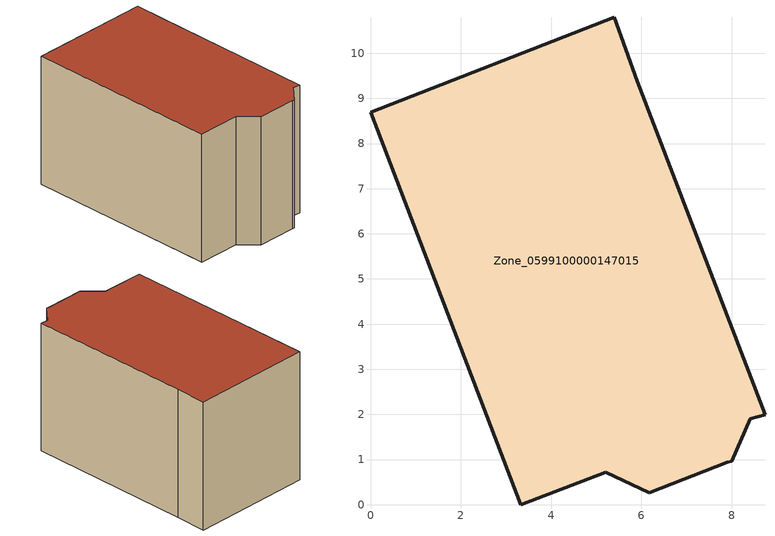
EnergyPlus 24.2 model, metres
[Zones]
Zone_0599100000147015
 floor ground (C_G): 5.21,0.72 3.33,0 0,8.7 5.4,10.8 5.91,9.38 8.74,1.99 8.41,1.91 8,0.96 7.9,0.94 6.18,0.27 z0
 wall outside (C_F): 8.74,1.99 5.91,9.38 5.4,10.8 0,8.7 3.33,0 5.21,0.72 6.18,0.27 7.9,0.94 8,0.96 8.41,1.91 8.74,1.99 z0:6.14
 roof outside (C_R): 6.18,0.27 7.9,0.94 8,0.96 8.41,1.91 8.74,1.99 5.91,9.38 5.4,10.8 0,8.7 3.33,0 5.21,0.72 z6.14
[BUILDING]
Pand.0599100000147015: North Axis=0; Terrain=City; Loads Convergence Tolerance Value=0.04; Temperature Convergence Tolerance Value=0.4; Solar Distribution=FullExterior; Maximum Number of Warmup Days=25; Minimum Number of Warmup Days=1
[Site:Location]
Rotterdam.The.Hague.AP_ZH_NLD Design_Conditions: Latitude=51.96; Longitude=4.45; Time Zone=1; Elevation=-4.5
[SITE:GROUNDTEMPERATURE:BUILDINGSURFACE]
18, 18, 18, 18, 18, 18, 18, 18, 18, 18, 18, 18
[MATERIAL] Thermal Absorptance=0.9; Solar Absorptance=0.7; Visible Absorptance=0.7
Name | Roughness | Thickness | Conductivity | Density | Specific Heat
G.TI.1946 | MediumSmooth | 0.15 | 1 | 540 | 1210
F.TI.1946 | Rough | 0.3 | 0.857143 | 1920 | 840
R.TI.1946 | MediumRough | 0.2 | 0.1 | 1500 | 1000
[CONSTRUCTION]
C_G: G.TI.1946
C_F: F.TI.1946
C_R: R.TI.1946
[ZONE]
Zone_0599100000147015: Type=1; Multiplier=1; Ceiling Height=Autocalculate; Volume=Autocalculate; Floor Area=autocalculate; Part of Total Floor Area=Yes
[ZONEINFILTRATION:DESIGNFLOWRATE]
Infil_Zone_0599100000147015: Zone or ZoneList or Space or SpaceList=Zone_0599100000147015; Schedule=AlwaysOn; Design Flow Rate Calculation Method=Flow/Area; Flow Rate per Floor Area=0.003; Constant Term Coefficient=1; Temperature Term Coefficient=0; Velocity Term Coefficient=0; Velocity Squared Term Coefficient=0
[HVACTEMPLATE:ZONE:IDEALLOADSAIRSYSTEM]
Zone_0599100000147015: Maximum Heating Supply Air Temperature=50; Minimum Cooling Supply Air Temperature=13; Maximum Heating Supply Air Humidity Ratio=0.0156; Minimum Cooling Supply Air Humidity Ratio=0.0077; Heating Limit=NoLimit; Cooling Limit=NoLimit; Dehumidification Control Type=ConstantSensibleHeatRatio; Cooling Sensible Heat Ratio=0.7; Dehumidification Setpoint=60; Humidification Control Type=None; Humidification Setpoint=30; Outdoor Air Method=None; Outdoor Air Flow Rate per Person=0.00944; Outdoor Air Flow Rate per Zone Floor Area=0; Outdoor Air Flow Rate per Zone=0; Demand Controlled Ventilation Type=None; Outdoor Air Economizer Type=NoEconomizer; Heat Recovery Type=None; Sensible Heat Recovery Effectiveness=0.7; Latent Heat Recovery Effectiveness=0.65
[ZONECONTROL:THERMOSTAT]
ThermostatControl_Zone_0599100000147015: Zone or ZoneList=Zone_0599100000147015; Control Type Schedule=DualSetpointControlType; Control 1=Thermostat_Zone_0599100000147015; Temperature Difference Between Cutout And Setpoint=0
[THERMOSTATSETPOINT:DUALSETPOINT]
Thermostat_Zone_0599100000147015: Heating Setpoint Temperature Schedule=HeatingSetpoint_Zone_0599100000147015; Cooling Setpoint Temperature Schedule=CoolingSetpoint_Zone_0599100000147015
[SCHEDULE:COMPACT]
HeatingSetpoint_Zone_0599100000147015: Through: 12/31, For: AllDays, Until: 24:00, 21
CoolingSetpoint_Zone_0599100000147015: Through: 12/31, For: AllDays, Until: 24:00, 24
DualSetpointControlType: Through: 12/31, For: AllDays, Until: 24:00, 4
AlwaysOn: Through: 12/31, For: AllDays, Until: 24:00, 1
